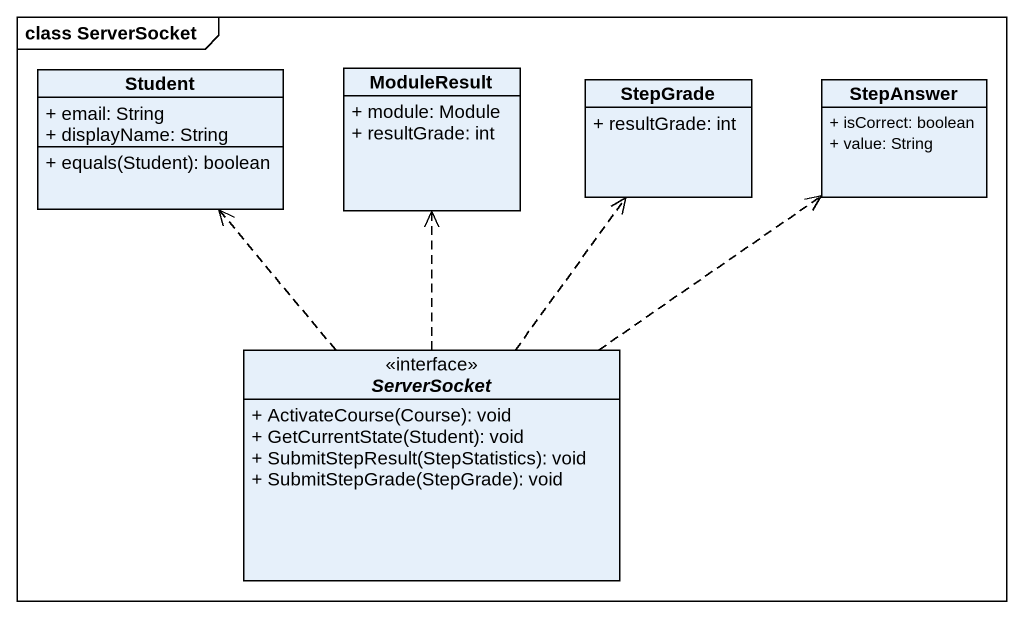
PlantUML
@startuml
mainframe class ServerSocket
hide circle
hide empty members
skinparam classAttributeIconSize 0
class Student {
  + email: String
  + displayName: String
  + equals(Student): boolean
}
class ModuleResult {
  + module: Module
  + resultGrade: int
}
class StepGrade {
  + resultGrade: int
}
class StepAnswer {
  + isCorrect: boolean
  + value: String
}
interface ServerSocket {
  + ActivateCourse(Course): void
  + GetCurrentState(Student): void
  + SubmitStepResult(StepStatistics): void
  + SubmitStepGrade(StepGrade): void
}
ServerSocket .up.> Student
ServerSocket .up.> ModuleResult
ServerSocket .up.> StepGrade
ServerSocket .up.> StepAnswer
@enduml
